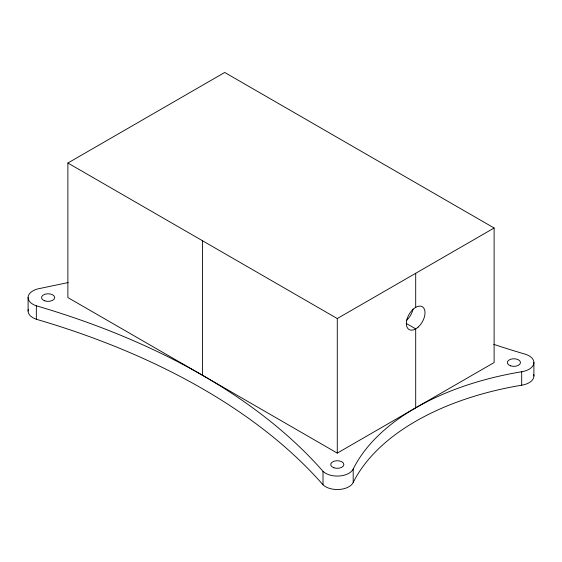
<?xml version="1.0" encoding="UTF-8"?>
<svg xmlns="http://www.w3.org/2000/svg" width="562" height="562" viewBox="0 0 562 562"><rect width="100%" height="100%" fill="white"/><g stroke="black" fill="none" stroke-linecap="round" stroke-linejoin="round"><path stroke-width="0.84" d="M67.883 163.022L224.723 72.47L494.117 228.01L494.117 362.553L337.277 453.105L67.883 297.572L67.883 163.022L337.277 318.556L494.117 228.01M68.192 282.546L40.316 288.383A16.481 9.512 0 0 0 28.241 296.329A16.481 9.512 0 0 0 36.34 305.805A650.382 375.493 0 0 1 323.01 471.314A16.481 9.512 0 0 0 339.434 475.993A16.481 9.512 0 0 0 353.196 469.024A246.184 142.13 0 0 1 521.684 371.742A16.481 9.512 0 0 0 533.76 363.797A16.481 9.512 0 0 0 525.66 354.313A650.382 375.493 0 0 1 493.773 344.344M406.228 323.431L415.697 328.896L415.697 407.829M533.9 362.553L533.9 376.013M521.684 371.742L521.684 385.202A246.184 142.13 0 0 0 353.196 482.477A16.481 9.512 0 0 1 339.434 489.446A16.481 9.512 0 0 1 323.01 484.767A650.382 375.493 0 0 0 36.34 319.265A16.481 9.512 0 0 1 28.353 309.367M415.697 273.28L415.697 307.365M353.196 469.024L353.196 482.477M337.277 318.556L337.277 453.105M323.01 471.314L323.01 484.767M202.58 240.789L202.58 375.339M36.34 305.805L36.34 319.265M28.1 297.572L28.1 311.025M533.647 374.355A16.481 9.512 0 0 1 521.684 385.202M413.049 308.995A13.186 7.608 -60 0 1 406.459 320.41M333.983 467.816A6.589 3.808 0 0 0 343.874 464.521A6.589 3.808 0 0 0 333.983 461.226A6.589 3.808 0 0 0 333.983 467.816M44.812 300.867A6.589 3.808 0 0 0 54.697 297.572A6.589 3.808 0 0 0 44.812 294.277A6.589 3.808 0 0 0 44.812 300.867M510.598 365.848A6.589 3.808 0 0 0 520.482 362.553A6.589 3.808 0 0 0 510.598 359.258A6.589 3.808 0 0 0 510.598 365.848M418.114 327.133A13.186 7.608 -60 0 0 422.287 306.712A13.186 7.608 -60 0 0 406.691 320.544A13.186 7.608 -60 0 0 418.114 327.133"/></g></svg>
